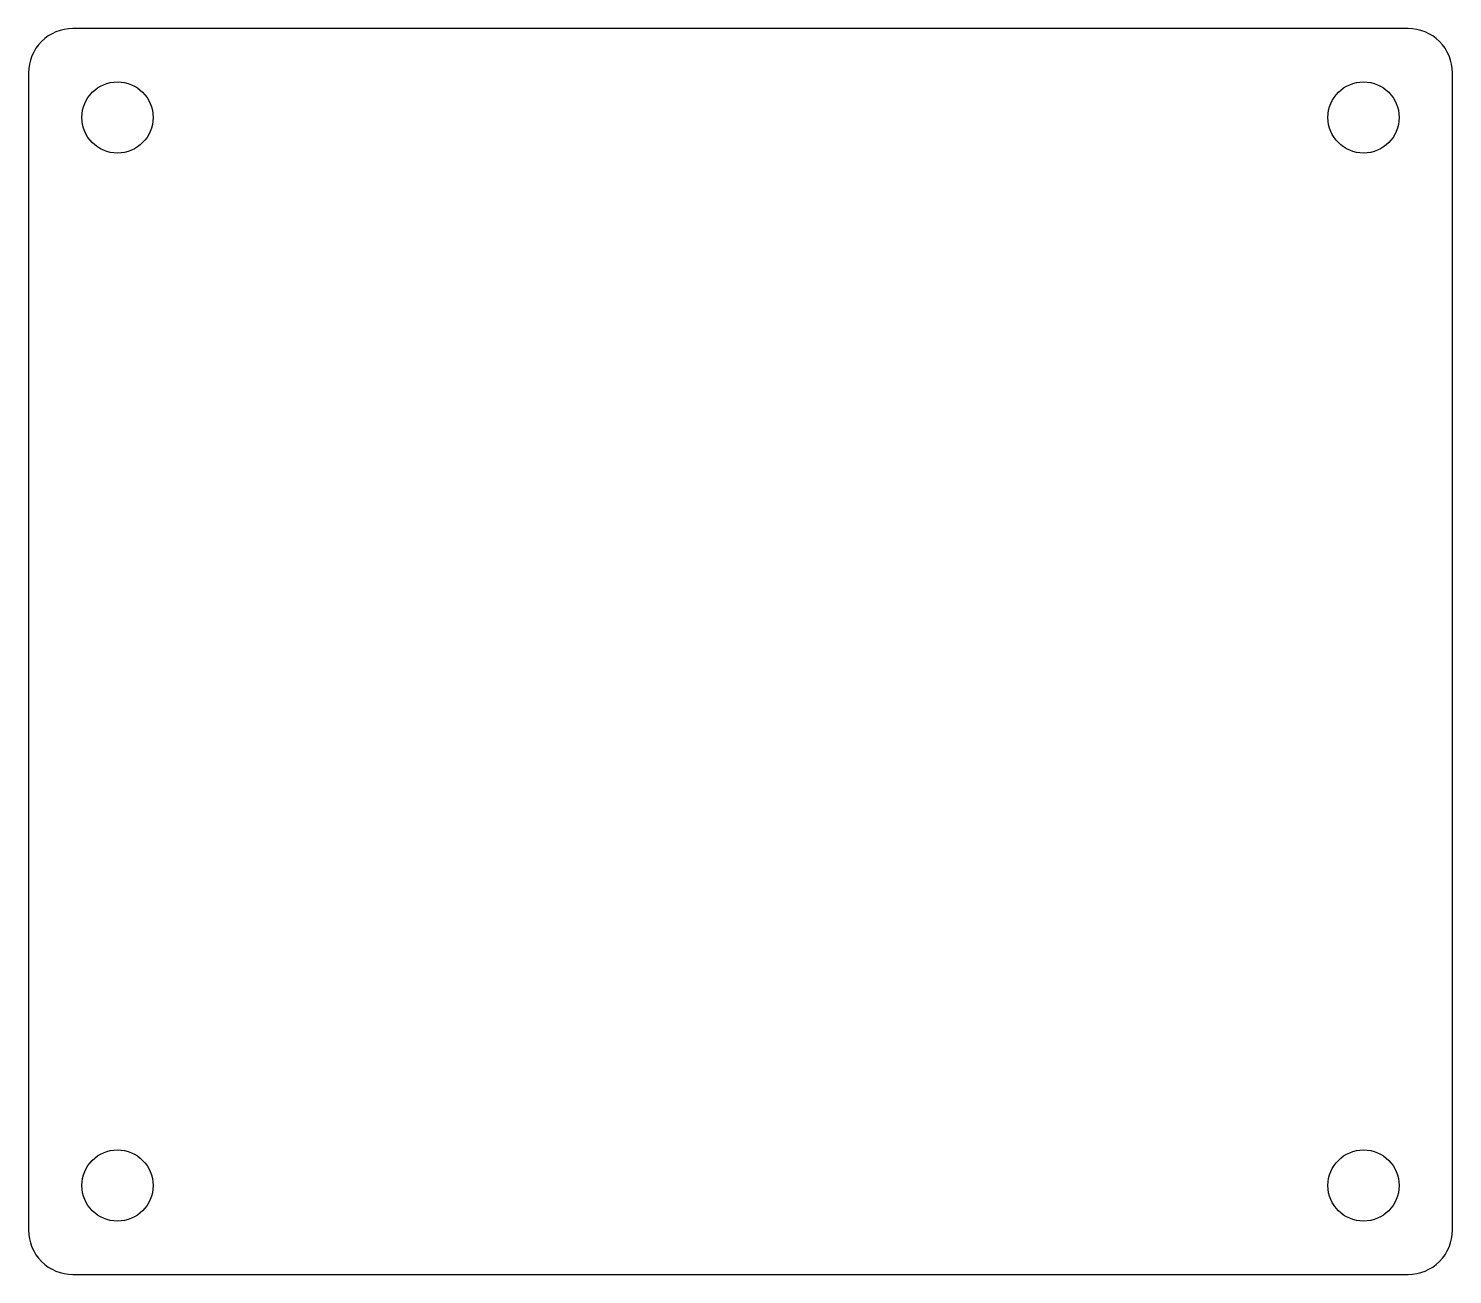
# Model space of a CAD drawing. Header units: millimetres. Extents: x 1946.1 to 2026.1, y 993.5 to 1063.5.
import ezdxf

# ---------------------------------------------------------------- set-up
doc = ezdxf.new("R2010")
doc.units = ezdxf.units.MM

msp = doc.modelspace()

# ---------------------------------------------------------------- linework, layer by layer
msp.add_lwpolyline([(1948.636, 993.511), (2023.636, 993.511, 0.414214), (2026.136, 996.011), (2026.136, 1061.011, 0.414214), (2023.636, 1063.511), (1948.636, 1063.511, 0.414214), (1946.136, 1061.011), (1946.136, 996.011, 0.414214)], format="xyb", close=True)
for centre in [(1951.136, 1058.511), (2021.136, 1058.511), (1951.136, 998.511), (2021.136, 998.511)]:
    msp.add_circle(centre, 2)

doc.saveas('drawing.dxf')
